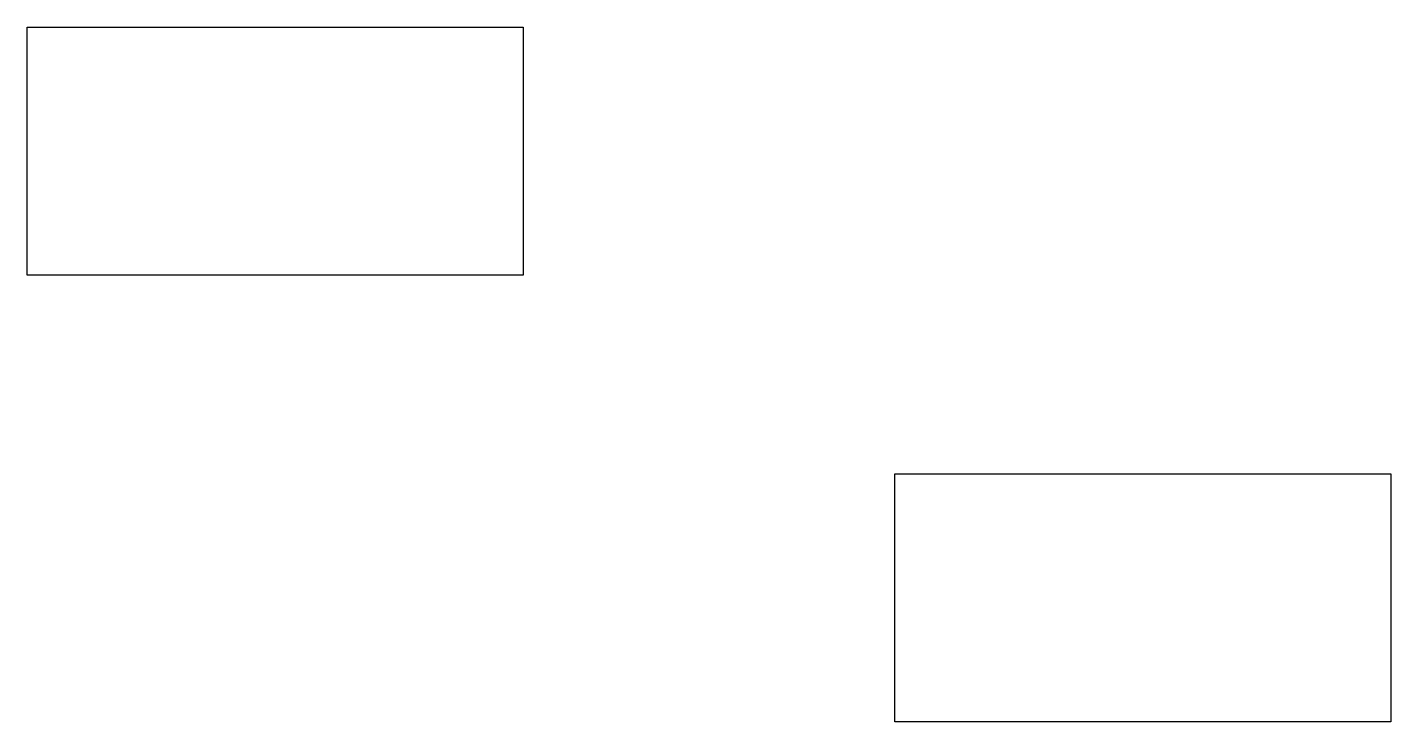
# Model space of a CAD drawing. Units: millimetres at full size, sheet at 1:100. Extents: x -15551 to 18122, y -14510 to 2633.
import ezdxf

# ---------------------------------------------------------------- set-up
doc = ezdxf.new("R2010")
doc.units = ezdxf.units.MM
doc.header["$LTSCALE"] = 100
doc.layers.add('0-0', color=7, linetype='Continuous')

msp = doc.modelspace()

# ---------------------------------------------------------------- linework, layer by layer
at = {"layer": '0-0'}
for points in [[(-15551, 2632.7), (-3306.1, 2632.7), (-3306.1, -3489.8), (-15551, -3489.8)], [(5877.6, -8387.8), (18122.4, -8387.8), (18122.4, -14510.2), (5877.6, -14510.2)]]:
    msp.add_lwpolyline(points, close=True, dxfattribs=at)

doc.saveas('drawing.dxf')
